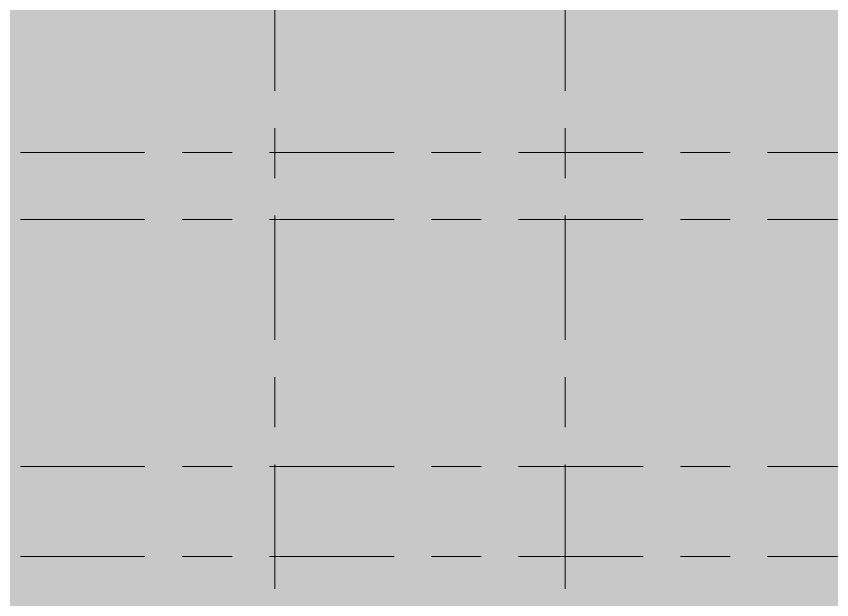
# Model space of a CAD drawing. Header units: millimetres. Extents: x -3817 to 677485, y -22715 to 103890.
# Drawn here: x 574783 to 585178, y 18328 to 25765 of the extents above; entities that cross this region are included whole.
import ezdxf

# ---------------------------------------------------------------- set-up
doc = ezdxf.new("R2010")
doc.units = ezdxf.units.MM
doc.layers.add('PDF _Геометрия', color=7, linetype='Continuous', true_color=0x1d1d1d)
doc.layers.add('PDF _Сплошная заливка', color=7, linetype='Continuous', true_color=0xffffff)

msp = doc.modelspace()

# ---------------------------------------------------------------- hatches: boundary and pattern name
at = {"layer": 'PDF _Сплошная заливка', "true_color": 0xd4d4d4, "transparency": 33554559}
msp.add_hatch(color=254, dxfattribs=at).paths.add_polyline_path([(551324, 16652), (551900, 16652), (551900, 17235), (590928, 17235), (590928, 25765), (586096, 25765), (586096, 29275), (549759, 29275), (549759, 16652), (550593, 16652)])

# ---------------------------------------------------------------- linework, layer by layer
at = {"layer": 'PDF _Геометрия', "color": 253, "lineweight": 9, "true_color": 0xaaaaaa}
for points in [[(578078, 24815), (578078, 26775), (578078, 29275)], [(581778, 24815), (581778, 26775), (581778, 29275)], [(578078, 23703), (578078, 24338)], [(581778, 23703), (581778, 24338)], [(574835, 24027), (576423, 24027)], [(576899, 24027), (577534, 24027)], [(578010, 24027), (579598, 24027)], [(580074, 24027), (580709, 24027)], [(581185, 24027), (582773, 24027)], [(583249, 24027), (583884, 24027)], [(584360, 24027), (585948, 24027)], [(578078, 21640), (578078, 23227)], [(581778, 21640), (581778, 23227)], [(574835, 23177), (576423, 23177)], [(576899, 23177), (577534, 23177)], [(578010, 23177), (579598, 23177)], [(580074, 23177), (580709, 23177)], [(581185, 23177), (582773, 23177)], [(583249, 23177), (583884, 23177)], [(584360, 23177), (585948, 23177)], [(578078, 20528), (578078, 21163)], [(581778, 20528), (581778, 21163)], [(574835, 20027), (576423, 20027)], [(576899, 20027), (577534, 20027)], [(578010, 20027), (579598, 20027)], [(578078, 18465), (578078, 20052)], [(580074, 20027), (580709, 20027)], [(581185, 20027), (582773, 20027)], [(581778, 18465), (581778, 20052)], [(583249, 20027), (583884, 20027)], [(584360, 20027), (585948, 20027)], [(574835, 18877), (576423, 18877)], [(576899, 18877), (577534, 18877)], [(578010, 18877), (579598, 18877)], [(580074, 18877), (580709, 18877)], [(581185, 18877), (582773, 18877)], [(583249, 18877), (583884, 18877)], [(584360, 18877), (585948, 18877)]]:
    msp.add_lwpolyline(points, dxfattribs=at)

doc.saveas('drawing.dxf')
